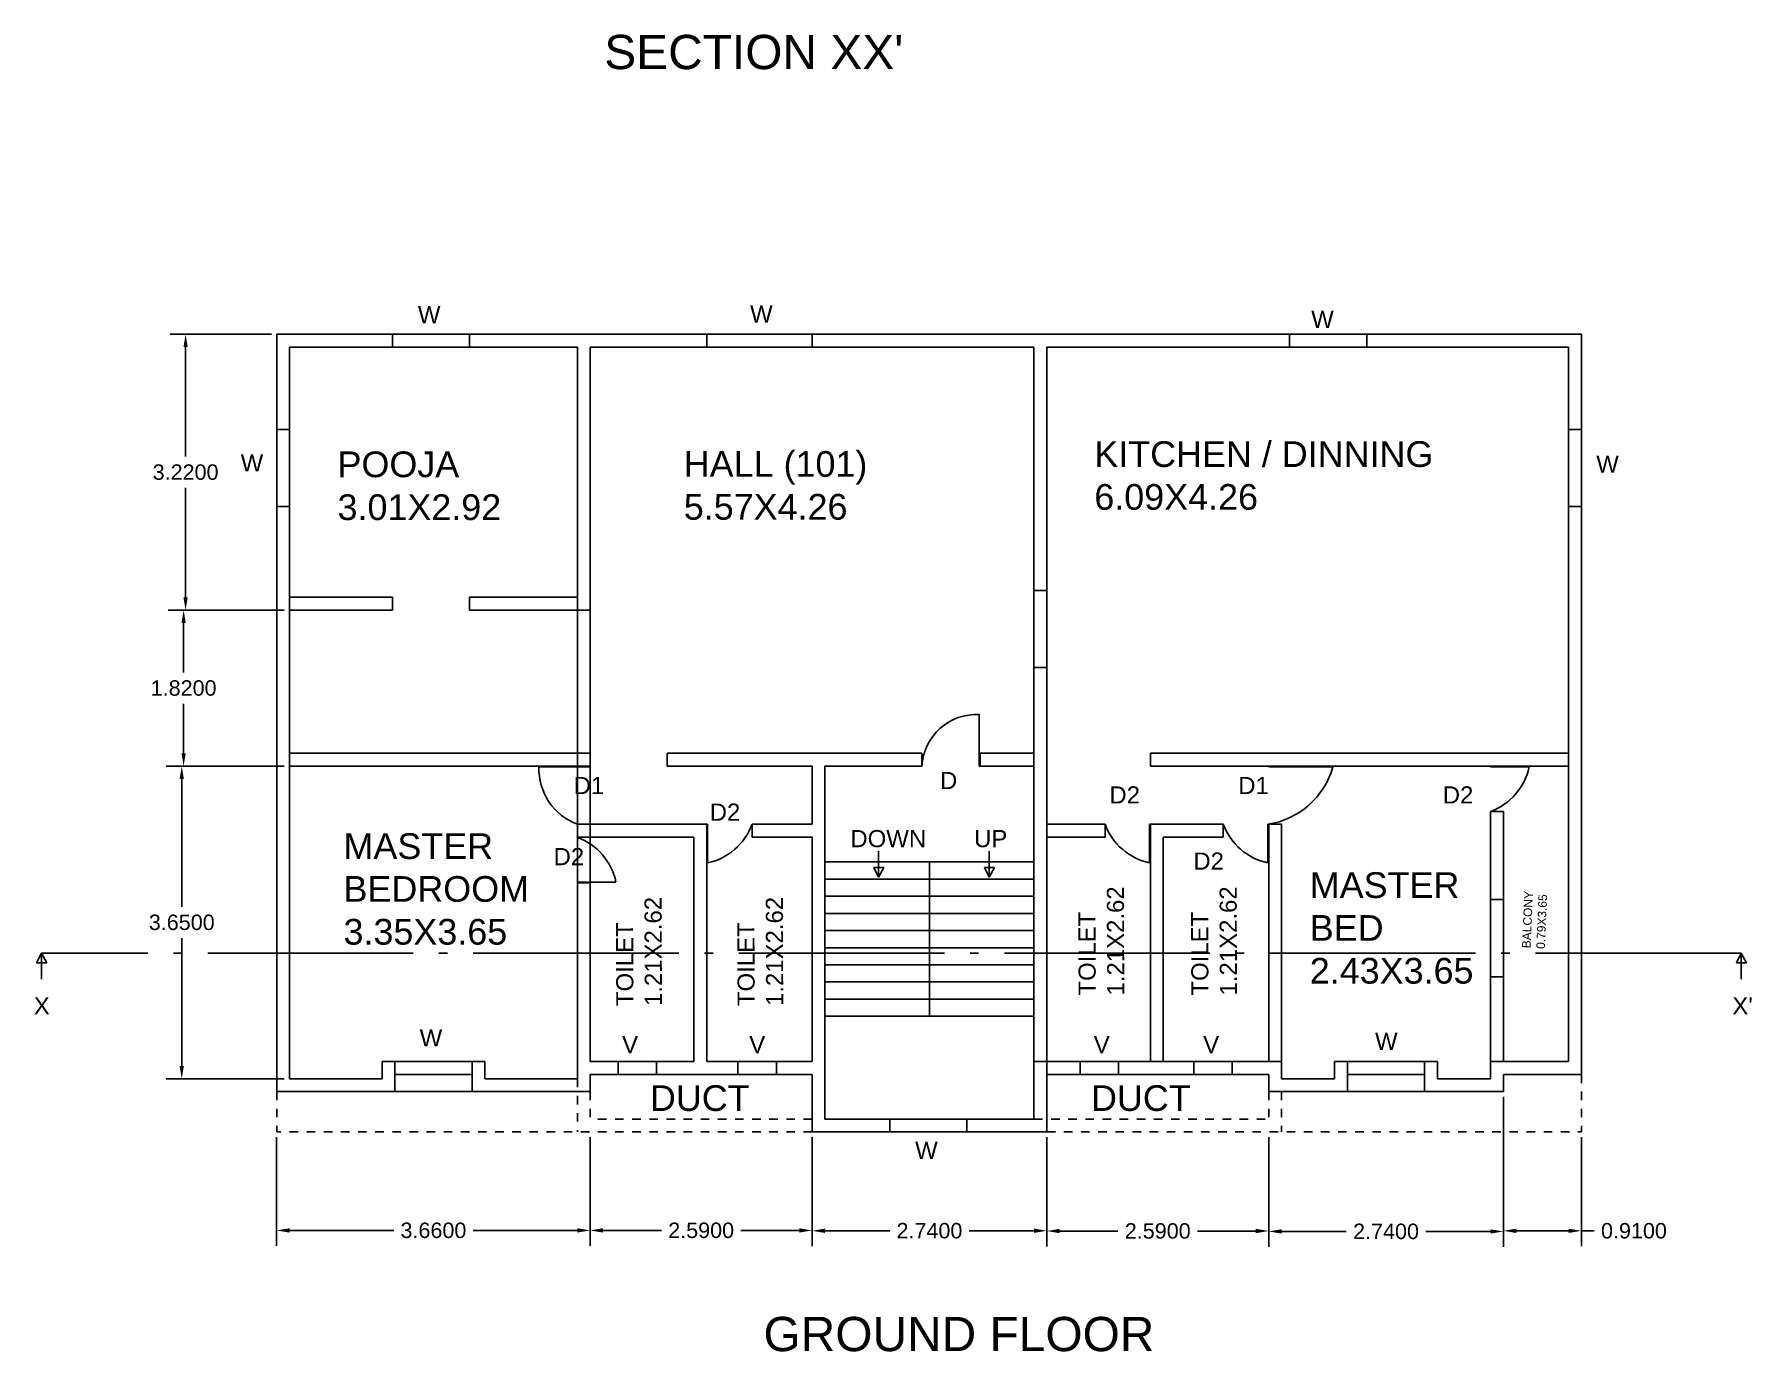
# Model space of a CAD drawing. Header units: millimetres. Extents: x 2637 to 2769, y 1120 to 1169.
# Drawn here: x 2691.34 to 2711.38, y 1120.29 to 1135.66 of the extents above; entities that cross this region are included whole.
import ezdxf

# ---------------------------------------------------------------- set-up
doc = ezdxf.new("R2010")
doc.units = ezdxf.units.MM
doc.linetypes.add('ACAD_ISO04W100', pattern=[30, 24, -3, 0, -3])
doc.linetypes.add('ACAD_ISO07W100', pattern=[3, 0, -3])
for name, color, linetype in [('DOOR 2', 30, 'Continuous'), ('Vents', 170, 'Continuous'), ('WINDOW', 80, 'Continuous')]:
    doc.layers.add(name, color=color, linetype=linetype)
doc.styles.get("Standard").update_dxf_attribs({"font": 'arial.ttf'})
doc.dimstyles.get("Standard").update_dxf_attribs({"dimtxt": 0.18, "dimasz": 0.15, "dimexe": 0.18, "dimexo": 0.0625, "dimgap": 0.09, "dimtad": 0, "dimtih": 1, "dimtoh": 1, "dimdec": 4, "dimzin": 0, "dimdsep": 46, "dimtxsty": 'Standard', "dimcen": 0.09, "dimadec": 0, "dimazin": 0, "dimtfac": 1, "dimtdec": 4, "dimtofl": 0, "dimtmove": 0, "dimatfit": 3, "dimfxl": 1, "dimtolj": 1, "dimtzin": 0, "dimarcsym": 0})

# ---------------------------------------------------------------- blocks, each defined once
blk = doc.blocks.new('D2')
at = {"layer": 'DOOR 2'}
for p, q in [((-0.157, 0.16), (-0.147, 0.16)), ((-0.147, 0.16), (-0.147, -0.29))]:
    blk.add_line(p, q, dxfattribs=at)
blk.add_arc((-0.295, 0.407), 0.713, 282.0325, 339.7123, dxfattribs=at)
blk = doc.blocks.new('D2R')
at = {"layer": 'DOOR 2', "rotation": 90}
blk.add_blockref('D2', (-0.101, 0.052), dxfattribs=at)
blk = doc.blocks.new('*D4')
at = {"color": 0, "lineweight": -2, "transparency": 16777216}
for p, q in [((2694.164, 1122.792), (2694.164, 1121.524)), ((2697.824, 1122.792), (2697.824, 1121.524)), ((2694.314, 1121.704), (2695.531, 1121.704)), ((2697.674, 1121.704), (2696.458, 1121.704))]:
    blk.add_line(p, q, dxfattribs=at)
at = {"color": 0, "transparency": 16777216}
for points in [[(2694.314, 1121.729), (2694.314, 1121.679), (2694.164, 1121.704)], [(2697.674, 1121.729), (2697.674, 1121.679), (2697.824, 1121.704)]]:
    blk.add_solid(points, dxfattribs=at)
at = {"layer": 'Defpoints', "color": 0, "transparency": 16777216}
for p in [(2694.164, 1122.854), (2697.824, 1122.854), (2697.824, 1121.704)]:
    blk.add_point(p, dxfattribs=at)
at = {"color": 0, "transparency": 16777216, "insert": (2695.994, 1121.704), "char_height": 0.18, "attachment_point": 5}
blk.add_mtext('\\A1;3.6600', dxfattribs=at)
blk = doc.blocks.new('*D5')
at = {"color": 0, "lineweight": -2, "transparency": 16777216}
for p, q in [((2697.824, 1122.792), (2697.824, 1121.524)), ((2700.414, 1122.792), (2700.414, 1121.524)), ((2697.974, 1121.704), (2698.655, 1121.704)), ((2700.264, 1121.704), (2699.584, 1121.704))]:
    blk.add_line(p, q, dxfattribs=at)
at = {"color": 0, "transparency": 16777216}
for points in [[(2697.974, 1121.729), (2697.974, 1121.679), (2697.824, 1121.704)], [(2700.264, 1121.729), (2700.264, 1121.679), (2700.414, 1121.704)]]:
    blk.add_solid(points, dxfattribs=at)
at = {"layer": 'Defpoints', "color": 0, "transparency": 16777216}
for p in [(2697.824, 1122.854), (2700.414, 1122.854), (2700.414, 1121.704)]:
    blk.add_point(p, dxfattribs=at)
at = {"color": 0, "transparency": 16777216, "insert": (2699.119, 1121.704), "char_height": 0.18, "attachment_point": 5}
blk.add_mtext('\\A1;2.5900', dxfattribs=at)
blk = doc.blocks.new('*D6')
at = {"color": 0, "lineweight": -2, "transparency": 16777216}
for p, q in [((2700.414, 1122.792), (2700.414, 1121.52)), ((2703.154, 1122.792), (2703.154, 1121.52)), ((2700.564, 1121.7), (2701.32, 1121.7)), ((2703.004, 1121.7), (2702.249, 1121.7))]:
    blk.add_line(p, q, dxfattribs=at)
at = {"color": 0, "transparency": 16777216}
for points in [[(2700.564, 1121.725), (2700.564, 1121.675), (2700.414, 1121.7)], [(2703.004, 1121.725), (2703.004, 1121.675), (2703.154, 1121.7)]]:
    blk.add_solid(points, dxfattribs=at)
at = {"layer": 'Defpoints', "color": 0, "transparency": 16777216}
for p in [(2700.414, 1122.854), (2703.154, 1122.854), (2703.154, 1121.7)]:
    blk.add_point(p, dxfattribs=at)
at = {"color": 0, "transparency": 16777216, "insert": (2701.784, 1121.7), "char_height": 0.18, "attachment_point": 5}
blk.add_mtext('\\A1;2.7400', dxfattribs=at)
blk = doc.blocks.new('*D7')
at = {"color": 0, "lineweight": -2, "transparency": 16777216}
for p, q in [((2703.154, 1122.792), (2703.154, 1121.517)), ((2705.744, 1122.792), (2705.744, 1121.517)), ((2703.304, 1121.697), (2703.985, 1121.697)), ((2705.594, 1121.697), (2704.914, 1121.697))]:
    blk.add_line(p, q, dxfattribs=at)
at = {"color": 0, "transparency": 16777216}
for points in [[(2703.304, 1121.722), (2703.304, 1121.672), (2703.154, 1121.697)], [(2705.594, 1121.722), (2705.594, 1121.672), (2705.744, 1121.697)]]:
    blk.add_solid(points, dxfattribs=at)
at = {"layer": 'Defpoints', "color": 0, "transparency": 16777216}
for p in [(2703.154, 1122.854), (2705.744, 1122.854), (2705.744, 1121.697)]:
    blk.add_point(p, dxfattribs=at)
at = {"color": 0, "transparency": 16777216, "insert": (2704.449, 1121.697), "char_height": 0.18, "attachment_point": 5}
blk.add_mtext('\\A1;2.5900', dxfattribs=at)
blk = doc.blocks.new('*D8')
at = {"color": 0, "lineweight": -2, "transparency": 16777216}
for p, q in [((2708.484, 1123.262), (2708.484, 1121.512)), ((2705.744, 1122.792), (2705.744, 1121.512)), ((2705.894, 1121.692), (2706.65, 1121.692)), ((2708.334, 1121.692), (2707.579, 1121.692))]:
    blk.add_line(p, q, dxfattribs=at)
at = {"color": 0, "transparency": 16777216}
for points in [[(2705.894, 1121.717), (2705.894, 1121.667), (2705.744, 1121.692)], [(2708.334, 1121.717), (2708.334, 1121.667), (2708.484, 1121.692)]]:
    blk.add_solid(points, dxfattribs=at)
at = {"layer": 'Defpoints', "color": 0, "transparency": 16777216}
for p in [(2708.484, 1123.324), (2705.744, 1122.854), (2708.484, 1121.692)]:
    blk.add_point(p, dxfattribs=at)
at = {"color": 0, "transparency": 16777216, "insert": (2707.114, 1121.692), "char_height": 0.18, "attachment_point": 5}
blk.add_mtext('\\A1;2.7400', dxfattribs=at)
blk = doc.blocks.new('*D9')
at = {"color": 0, "lineweight": -2, "transparency": 16777216}
for p, q in [((2708.484, 1123.262), (2708.484, 1121.519)), ((2709.394, 1122.792), (2709.394, 1121.519)), ((2708.634, 1121.699), (2709.244, 1121.699)), ((2709.394, 1121.699), (2709.544, 1121.699))]:
    blk.add_line(p, q, dxfattribs=at)
at = {"color": 0, "transparency": 16777216}
for points in [[(2708.634, 1121.724), (2708.634, 1121.674), (2708.484, 1121.699)], [(2709.244, 1121.724), (2709.244, 1121.674), (2709.394, 1121.699)]]:
    blk.add_solid(points, dxfattribs=at)
at = {"layer": 'Defpoints', "color": 0, "transparency": 16777216}
for p in [(2708.484, 1123.324), (2709.394, 1122.854), (2709.394, 1121.699)]:
    blk.add_point(p, dxfattribs=at)
at = {"color": 0, "transparency": 16777216, "insert": (2710.008, 1121.699), "char_height": 0.18, "attachment_point": 5}
blk.add_mtext('\\A1;0.9100', dxfattribs=at)
blk = doc.blocks.new('*D10')
at = {"color": 0, "lineweight": -2, "transparency": 16777216}
for p, q in [((2694.102, 1132.164), (2692.921, 1132.164)), ((2693.101, 1132.014), (2693.101, 1130.736)), ((2693.101, 1129.094), (2693.101, 1130.372)), ((2694.252, 1128.944), (2692.921, 1128.944))]:
    blk.add_line(p, q, dxfattribs=at)
at = {"color": 0, "transparency": 16777216}
for points in [[(2693.076, 1132.014), (2693.126, 1132.014), (2693.101, 1132.164)], [(2693.076, 1129.094), (2693.126, 1129.094), (2693.101, 1128.944)]]:
    blk.add_solid(points, dxfattribs=at)
at = {"layer": 'Defpoints', "color": 0, "transparency": 16777216}
for p in [(2694.164, 1132.164), (2693.101, 1128.944), (2694.314, 1128.944)]:
    blk.add_point(p, dxfattribs=at)
at = {"color": 0, "transparency": 16777216, "insert": (2693.101, 1130.554), "char_height": 0.18, "attachment_point": 5}
blk.add_mtext('\\A1;3.2200', dxfattribs=at)
blk = doc.blocks.new('*D11')
at = {"color": 0, "lineweight": -2, "transparency": 16777216}
for p, q in [((2694.252, 1128.944), (2692.898, 1128.944)), ((2693.078, 1128.794), (2693.078, 1128.216)), ((2693.078, 1127.274), (2693.078, 1127.852)), ((2694.252, 1127.124), (2692.898, 1127.124))]:
    blk.add_line(p, q, dxfattribs=at)
at = {"color": 0, "transparency": 16777216}
for points in [[(2693.053, 1128.794), (2693.103, 1128.794), (2693.078, 1128.944)], [(2693.053, 1127.274), (2693.103, 1127.274), (2693.078, 1127.124)]]:
    blk.add_solid(points, dxfattribs=at)
at = {"layer": 'Defpoints', "color": 0, "transparency": 16777216}
for p in [(2694.314, 1128.944), (2693.078, 1127.124), (2694.314, 1127.124)]:
    blk.add_point(p, dxfattribs=at)
at = {"color": 0, "transparency": 16777216, "insert": (2693.078, 1128.034), "char_height": 0.18, "attachment_point": 5}
blk.add_mtext('\\A1;1.8200', dxfattribs=at)
blk = doc.blocks.new('*D12')
at = {"color": 0, "lineweight": -2, "transparency": 16777216}
for p, q in [((2694.252, 1127.124), (2692.876, 1127.124)), ((2693.056, 1126.974), (2693.056, 1125.481)), ((2693.056, 1123.624), (2693.056, 1125.117)), ((2694.252, 1123.474), (2692.876, 1123.474))]:
    blk.add_line(p, q, dxfattribs=at)
at = {"color": 0, "transparency": 16777216}
for points in [[(2693.031, 1126.974), (2693.081, 1126.974), (2693.056, 1127.124)], [(2693.031, 1123.624), (2693.081, 1123.624), (2693.056, 1123.474)]]:
    blk.add_solid(points, dxfattribs=at)
at = {"layer": 'Defpoints', "color": 0, "transparency": 16777216}
for p in [(2694.314, 1127.124), (2693.056, 1123.474), (2694.314, 1123.474)]:
    blk.add_point(p, dxfattribs=at)
at = {"color": 0, "transparency": 16777216, "insert": (2693.056, 1125.299), "char_height": 0.18, "attachment_point": 5}
blk.add_mtext('\\A1;3.6500', dxfattribs=at)

msp = doc.modelspace()

# ---------------------------------------------------------------- linework, layer by layer
for p, q in [((2694.16438, 1123.32431), (2694.16438, 1132.16431)), ((2694.16438, 1132.16431), (2709.39438, 1132.16431)), ((2699.18438, 1132.01431), (2699.18438, 1132.16431)), ((2700.41438, 1132.01431), (2700.41438, 1132.16431)), ((2709.39438, 1123.52431), (2709.39438, 1132.16431)), ((2694.31438, 1132.01431), (2697.67438, 1132.01431)), ((2694.31438, 1129.09431), (2694.31438, 1132.01431)), ((2697.67438, 1129.09431), (2697.67438, 1132.01431)), ((2697.82438, 1128.94431), (2697.82438, 1132.01431)), ((2697.82438, 1132.01431), (2703.00438, 1132.01431)), ((2703.00438, 1129.17431), (2703.00438, 1132.01431)), ((2703.15438, 1129.17431), (2703.15438, 1132.01431)), ((2703.15438, 1132.01431), (2709.24438, 1132.01431)), ((2709.24438, 1123.67431), (2709.24438, 1132.01431)), ((2694.31438, 1129.09431), (2695.51552, 1129.09431)), ((2695.51552, 1129.09431), (2695.51552, 1128.94431)), ((2696.41552, 1129.09431), (2697.67438, 1129.09431)), ((2696.41552, 1129.09431), (2696.41552, 1128.94431)), ((2703.00438, 1129.17431), (2703.15438, 1129.17431)), ((2694.31438, 1128.94431), (2695.51552, 1128.94431)), ((2694.31438, 1127.27431), (2694.31438, 1128.94431)), ((2696.41552, 1128.94431), (2697.82438, 1128.94431)), ((2703.00438, 1128.27431), (2703.15438, 1128.27431)), ((2703.00438, 1127.27431), (2703.00438, 1128.27431)), ((2703.15438, 1126.44431), (2703.15438, 1128.27431)), ((2694.31438, 1127.27431), (2697.82438, 1127.27431)), ((2697.82438, 1127.12431), (2697.82438, 1127.27431)), ((2698.72438, 1127.27431), (2698.72438, 1127.12431)), ((2698.72438, 1127.27431), (2701.69645, 1127.27431)), ((2701.69645, 1127.27431), (2701.69645, 1127.12431)), ((2702.37645, 1127.12431), (2702.37645, 1127.27431)), ((2702.37645, 1127.27431), (2703.00438, 1127.27431)), ((2704.36438, 1127.27431), (2709.24438, 1127.27431)), ((2704.36438, 1127.12431), (2704.36438, 1127.27431)), ((2694.31438, 1127.12431), (2697.82438, 1127.12431)), ((2694.31438, 1123.47431), (2694.31438, 1127.12431)), ((2698.72438, 1127.12431), (2700.41438, 1127.12431)), ((2700.41438, 1126.44431), (2700.41438, 1127.12431)), ((2700.56438, 1126.29431), (2700.56438, 1127.12431)), ((2700.56438, 1127.12431), (2701.69645, 1127.12431)), ((2702.36645, 1127.12431), (2703.00438, 1127.12431)), ((2703.00438, 1127.12431), (2702.37645, 1127.12431)), ((2703.00438, 1126.44431), (2703.00438, 1127.12431)), ((2704.36438, 1127.12431), (2709.24438, 1127.12431)), ((2697.67438, 1126.44431), (2699.18438, 1126.44431)), ((2697.67438, 1126.29431), (2697.67438, 1126.44431)), ((2699.18438, 1123.67431), (2699.18438, 1126.44431)), ((2700.41438, 1126.44431), (2699.71438, 1126.44431)), ((2699.71438, 1126.44431), (2699.71438, 1126.29431)), ((2703.00438, 1123.00431), (2703.00438, 1126.44431)), ((2703.15438, 1126.44431), (2703.83438, 1126.44431)), ((2703.83438, 1126.44431), (2703.83438, 1126.29431)), ((2704.35438, 1126.44431), (2704.36438, 1126.44431)), ((2704.36438, 1123.67431), (2704.36438, 1126.44431)), ((2704.36438, 1126.44431), (2704.51438, 1126.44431)), ((2704.51438, 1126.44431), (2705.21438, 1126.44431)), ((2705.21438, 1126.44431), (2705.21438, 1126.29431)), ((2705.73438, 1126.44431), (2705.74438, 1126.44431)), ((2705.74438, 1123.67431), (2705.74438, 1126.44431)), ((2705.74438, 1126.44431), (2705.89438, 1126.44431)), ((2705.89438, 1123.47431), (2705.89438, 1126.44431)), ((2708.33438, 1126.44431), (2708.33438, 1126.59431)), ((2708.33438, 1126.59431), (2708.48438, 1126.59431)), ((2708.33438, 1123.47431), (2708.33438, 1126.44431)), ((2708.48438, 1126.44431), (2708.48438, 1126.59431)), ((2708.48438, 1123.67431), (2708.48438, 1126.44431)), ((2697.67438, 1126.29431), (2699.03438, 1126.29431)), ((2699.03438, 1123.67431), (2699.03438, 1126.29431)), ((2699.71438, 1126.29431), (2700.41438, 1126.29431)), ((2700.41438, 1123.67431), (2700.41438, 1126.29431)), ((2700.56438, 1123.00431), (2700.56438, 1126.29431)), ((2703.15438, 1123.67431), (2703.15438, 1126.29431)), ((2703.15438, 1126.29431), (2703.83438, 1126.29431)), ((2704.51438, 1123.67431), (2704.51438, 1126.29431)), ((2704.51438, 1126.29431), (2705.21438, 1126.29431)), ((2700.56438, 1126.00431), (2703.00438, 1126.00431)), ((2701.78438, 1124.20431), (2701.78438, 1126.00431)), ((2697.67466, 1125.76035), (2697.67438, 1123.67431)), ((2697.67466, 1125.76035), (2697.82438, 1125.76035)), ((2697.82438, 1123.67431), (2697.82438, 1125.76035)), ((2700.56438, 1125.80431), (2703.00438, 1125.80431)), ((2700.56438, 1125.60431), (2703.00438, 1125.60431)), ((2700.56438, 1125.40431), (2703.00438, 1125.40431)), ((2700.56438, 1125.20431), (2703.00438, 1125.20431)), ((2700.56438, 1125.00431), (2703.00438, 1125.00431)), ((2700.56438, 1124.80431), (2703.00438, 1124.80431)), ((2700.56438, 1124.60431), (2703.00438, 1124.60431)), ((2700.56438, 1124.40431), (2703.00438, 1124.40431)), ((2700.56438, 1124.20431), (2703.00438, 1124.20431)), ((2695.39438, 1123.67431), (2695.39438, 1123.47431)), ((2695.39438, 1123.67431), (2695.54438, 1123.67431)), ((2695.54438, 1123.67431), (2695.54438, 1123.67431)), ((2695.54438, 1123.67431), (2695.54438, 1123.52431)), ((2695.54438, 1123.67431), (2695.54438, 1123.32431)), ((2696.44438, 1123.67431), (2696.44438, 1123.52431)), ((2696.44438, 1123.67431), (2696.44438, 1123.32431)), ((2696.44438, 1123.67431), (2696.59438, 1123.67431)), ((2696.59438, 1123.67431), (2696.59438, 1123.47431)), ((2697.67438, 1123.47431), (2697.67438, 1123.67431)), ((2697.82438, 1123.67431), (2699.03438, 1123.67431)), ((2699.18438, 1123.67431), (2700.41438, 1123.67431)), ((2703.00438, 1123.67431), (2705.89438, 1123.67431)), ((2706.66438, 1123.67431), (2706.51438, 1123.67431)), ((2706.51438, 1123.67431), (2706.51438, 1123.47431)), ((2706.66438, 1123.67431), (2706.66438, 1123.32431)), ((2707.56438, 1123.67431), (2707.56438, 1123.32431)), ((2707.56438, 1123.67431), (2707.71438, 1123.67431)), ((2707.71438, 1123.67431), (2707.71438, 1123.47431)), ((2708.33438, 1123.67431), (2709.24438, 1123.67431)), ((2694.31438, 1123.47431), (2695.39438, 1123.47431)), ((2694.31438, 1123.47431), (2695.39438, 1123.47431)), ((2696.59438, 1123.47431), (2697.67438, 1123.47431)), ((2696.59438, 1123.47431), (2697.67438, 1123.47431)), ((2697.82438, 1123.32431), (2697.82438, 1123.52431)), ((2697.82438, 1123.52431), (2700.41438, 1123.52431)), ((2697.82438, 1123.52431), (2697.82438, 1123.33931)), ((2700.41438, 1123.32431), (2700.41438, 1123.52431)), ((2700.41438, 1123.52431), (2700.41438, 1122.85431)), ((2703.00438, 1123.32431), (2703.00438, 1123.52431)), ((2703.15438, 1122.85431), (2703.15438, 1123.52431)), ((2703.15438, 1123.52431), (2705.74438, 1123.52431)), ((2705.74438, 1123.32431), (2705.74438, 1123.52431)), ((2705.89438, 1123.47431), (2706.51438, 1123.47431)), ((2705.89438, 1123.47431), (2706.51438, 1123.47431)), ((2707.71438, 1123.47431), (2708.33438, 1123.47431)), ((2707.71438, 1123.47431), (2708.33438, 1123.47431)), ((2708.48438, 1123.32431), (2708.48438, 1123.52431)), ((2708.48438, 1123.52431), (2709.39438, 1123.52431)), ((2694.16438, 1123.32431), (2697.82438, 1123.32431)), ((2705.74438, 1123.32431), (2708.48438, 1123.32431)), ((2700.41438, 1122.85431), (2700.56438, 1122.85431)), ((2700.56438, 1123.00431), (2703.00438, 1123.00431)), ((2700.56438, 1122.85431), (2703.15438, 1122.85431))]:
    msp.add_line(p, q)
at = {"color": 0, "ltscale": 0.01}
for p, q in [((2694.16438, 1123.32431), (2694.16438, 1132.16431)), ((2694.16438, 1124.93836), (2694.16438, 1132.16431)), ((2709.39438, 1123.52431), (2709.39438, 1132.16431)), ((2709.39438, 1124.93836), (2709.39438, 1132.16431)), ((2694.31438, 1123.47431), (2694.31438, 1132.01431)), ((2697.67438, 1123.47431), (2697.67438, 1132.01431)), ((2697.82438, 1123.67431), (2697.82438, 1132.01431)), ((2703.00438, 1123.67431), (2703.00438, 1132.01431)), ((2703.15438, 1123.52431), (2703.15438, 1132.01431)), ((2709.24438, 1123.67431), (2709.24438, 1132.01431))]:
    msp.add_line(p, q, dxfattribs=at)
at = {"color": 0}
for p, q in [((2701.18939, 1126.12873), (2701.18939, 1125.82873)), ((2702.48147, 1126.12873), (2702.48147, 1125.82873)), ((2701.25199, 1125.93858), (2701.1343, 1125.93858)), ((2701.1343, 1125.93858), (2701.18939, 1125.82873)), ((2701.18939, 1125.82873), (2701.25199, 1125.93858)), ((2702.54407, 1125.93858), (2702.42638, 1125.93858)), ((2702.42638, 1125.93858), (2702.48147, 1125.82873)), ((2702.48147, 1125.82873), (2702.54407, 1125.93858)), ((2691.3625, 1124.82852), (2691.41758, 1124.93836)), ((2691.48018, 1124.82852), (2691.3625, 1124.82852)), ((2691.41758, 1124.63836), (2691.41758, 1124.93836)), ((2691.41758, 1124.93836), (2691.48018, 1124.82852)), ((2711.20361, 1124.82852), (2711.2587, 1124.93836)), ((2711.3213, 1124.82852), (2711.20361, 1124.82852)), ((2711.2587, 1124.63836), (2711.2587, 1124.93836)), ((2711.2587, 1124.93836), (2711.3213, 1124.82852))]:
    msp.add_line(p, q, dxfattribs=at)
at = {"color": 0, "linetype": 'ACAD_ISO04W100', "ltscale": 0.1}
msp.add_line((2711.2587, 1124.93836), (2691.41758, 1124.93836), dxfattribs=at)
at = {"color": 3}
for p, q in [((2695.99438, 1123.67431), (2695.54438, 1123.67431)), ((2695.99438, 1123.67431), (2696.44438, 1123.67431)), ((2695.54438, 1123.52431), (2696.44438, 1123.52431))]:
    msp.add_line(p, q, dxfattribs=at)
at = {"color": 93, "true_color": 0x37d74c}
for p, q in [((2707.11438, 1123.67431), (2706.66438, 1123.67431)), ((2707.11438, 1123.67431), (2707.56438, 1123.67431)), ((2707.11438, 1123.52431), (2706.66438, 1123.52431)), ((2707.11438, 1123.52431), (2707.56438, 1123.52431))]:
    msp.add_line(p, q, dxfattribs=at)
at = {"color": 0, "linetype": 'ACAD_ISO07W100', "ltscale": 0.01}
for p, q in [((2697.67438, 1123.47431), (2697.67438, 1122.85431)), ((2709.39438, 1123.52431), (2709.39438, 1122.85431)), ((2694.16438, 1123.32431), (2694.16438, 1122.85431)), ((2697.82438, 1123.32431), (2697.82438, 1123.00431)), ((2705.74438, 1123.32431), (2705.74438, 1123.00431)), ((2705.89438, 1123.32431), (2705.89438, 1122.85431)), ((2700.41438, 1122.85431), (2694.16438, 1122.85431)), ((2700.41438, 1123.00431), (2697.82438, 1123.00431)), ((2703.00438, 1123.00431), (2705.74438, 1123.00431)), ((2703.15438, 1122.85431), (2709.39438, 1122.85431))]:
    msp.add_line(p, q, dxfattribs=at)
at = {"color": 30, "true_color": 0xf8991e}
msp.add_arc((2705.59427, 1127.36929), 0.93553, 278.613474, 344.18397, dxfattribs=at)
at = {"layer": 'DOOR 2'}
for p, q in [((2702.36645, 1127.12431), (2702.36645, 1127.72431)), ((2697.82438, 1127.11431), (2697.22438, 1127.11431)), ((2697.82438, 1127.12431), (2697.82438, 1127.11431)), ((2702.37645, 1127.12431), (2702.36645, 1127.12431)), ((2705.74438, 1127.12431), (2705.74438, 1127.11431)), ((2705.74438, 1127.11431), (2706.49438, 1127.11431)), ((2699.18438, 1126.44431), (2699.19438, 1126.44431)), ((2699.19438, 1126.44431), (2699.19438, 1125.99431)), ((2704.36438, 1126.44431), (2704.35438, 1126.44431)), ((2704.35438, 1126.44431), (2704.35438, 1125.99431)), ((2705.74438, 1126.44431), (2705.73438, 1126.44431)), ((2705.73438, 1126.44431), (2705.73438, 1125.99431))]:
    msp.add_line(p, q, dxfattribs=at)
for centre, radius, start, end in [((2702.33105, 1127.08975), 0.63555, 86.807676, 176.882638), ((2697.92351, 1127.09775), 0.69933, 178.643689, 249.13023), ((2699.04578, 1126.69147), 0.71282, 282.032487, 339.71233), ((2704.50298, 1126.69147), 0.71282, 200.28767, 257.967513), ((2705.88298, 1126.69147), 0.71282, 200.28767, 257.967513)]:
    msp.add_arc(centre, radius, start, end, dxfattribs=at)
at = {"layer": 'Vents'}
for p, q in [((2698.14864, 1123.67431), (2698.59864, 1123.67431)), ((2698.14864, 1123.52431), (2698.14864, 1123.67431)), ((2698.59864, 1123.67431), (2698.59864, 1123.52431)), ((2699.54911, 1123.67431), (2699.99911, 1123.67431)), ((2699.54911, 1123.52431), (2699.54911, 1123.67431)), ((2699.99911, 1123.67431), (2699.99911, 1123.52431)), ((2703.5419, 1123.67431), (2703.9919, 1123.67431)), ((2703.5419, 1123.52431), (2703.5419, 1123.67431)), ((2703.9919, 1123.67431), (2703.9919, 1123.52431)), ((2704.86903, 1123.67431), (2705.31903, 1123.67431)), ((2704.86903, 1123.52431), (2704.86903, 1123.67431)), ((2705.31903, 1123.67431), (2705.31903, 1123.52431)), ((2698.59864, 1123.52431), (2698.14864, 1123.52431)), ((2699.99911, 1123.52431), (2699.54911, 1123.52431)), ((2703.9919, 1123.52431), (2703.5419, 1123.52431)), ((2705.31903, 1123.52431), (2704.86903, 1123.52431))]:
    msp.add_line(p, q, dxfattribs=at)
at = {"layer": 'WINDOW'}
for p, q in [((2695.51552, 1132.16431), (2696.41552, 1132.16431)), ((2695.51552, 1132.01431), (2695.51552, 1132.16431)), ((2696.41552, 1132.16431), (2696.41552, 1132.01431)), ((2699.18438, 1132.16431), (2700.41438, 1132.16431)), ((2699.18438, 1132.01431), (2699.18438, 1132.16431)), ((2700.41438, 1132.16431), (2700.41438, 1132.01431)), ((2705.98857, 1132.16431), (2706.88857, 1132.16431)), ((2705.98857, 1132.01431), (2705.98857, 1132.16431)), ((2706.88857, 1132.16431), (2706.88857, 1132.01431)), ((2696.41552, 1132.01431), (2695.51552, 1132.01431)), ((2700.41438, 1132.01431), (2699.18438, 1132.01431)), ((2706.88857, 1132.01431), (2705.98857, 1132.01431)), ((2694.16438, 1130.15395), (2694.16438, 1131.05395)), ((2694.16438, 1131.05395), (2694.31438, 1131.05395)), ((2694.31438, 1131.05395), (2694.31438, 1130.15395)), ((2709.24438, 1130.15179), (2709.24438, 1131.05179)), ((2709.24438, 1131.05179), (2709.39438, 1131.05179)), ((2709.39438, 1131.05179), (2709.39438, 1130.15179)), ((2694.31438, 1130.15395), (2694.16438, 1130.15395)), ((2709.39438, 1130.15179), (2709.24438, 1130.15179)), ((2708.33438, 1124.66484), (2708.33438, 1125.56484)), ((2708.33438, 1125.56484), (2708.48438, 1125.56484)), ((2708.48438, 1125.56484), (2708.48438, 1124.66484)), ((2708.48438, 1124.66484), (2708.33438, 1124.66484)), ((2701.31991, 1123.00431), (2702.21991, 1123.00431)), ((2701.31991, 1122.85431), (2701.31991, 1123.00431)), ((2702.21991, 1122.85431), (2701.31991, 1122.85431)), ((2702.21991, 1123.00431), (2702.21991, 1122.85431))]:
    msp.add_line(p, q, dxfattribs=at)

# ---------------------------------------------------------------- block references
at = {"xscale": -1, "rotation": 90}
msp.add_blockref('D2', (2708.49424, 1126.96768), dxfattribs=at)
at = {"layer": 'DOOR 2'}
msp.add_blockref('D2R', (2697.93515, 1125.86525), dxfattribs=at)

# ---------------------------------------------------------------- texts
at = {"color": 242, "ltscale": 0.01, "true_color": 0xcd2027, "char_height": 0.4, "attachment_point": 1}
for s, width, insert in [("SECTION XX'", 9.1820242, (2697.98861, 1135.65862)), ('GROUND FLOOR', 5.7246496, (2699.84682, 1120.69469))]:
    msp.add_mtext_dynamic_manual_height_columns(s, width=width, gutter_width=12.5, heights=[0], dxfattribs=dict(at, insert=insert))
at = {"color": 85, "true_color": 0x58ba48, "char_height": 0.2, "attachment_point": 1}
for insert in [(2695.8125, 1132.49243), (2699.69025, 1132.50049), (2706.24066, 1132.43903), (2693.74414, 1130.76313), (2709.56805, 1130.74833), (2695.83353, 1124.05101), (2706.98602, 1124.01177), (2701.61689, 1122.73841)]:
    msp.add_mtext_dynamic_manual_height_columns('W', width=0.5563273, gutter_width=12.5, heights=[0], dxfattribs=dict(at, insert=insert))
at = {"color": 41, "true_color": 0xf4ee51, "attachment_point": 1}
for s, width, insert, char_height in [('KITCHEN / DINNING 6.09X4.26', 5.6150828, (2703.70869, 1130.91542), 0.3), ('HALL (101) 5.57X4.26', 3.4498838, (2698.91638, 1130.80004), 0.3), ('D', 0.5563273, (2701.90707, 1127.05518), 0.2), ('D1', 0.5563273, (2697.63094, 1126.99692), 0.2), ('D2', 0.5563273, (2703.88473, 1126.88715), 0.2), ('D1', 0.5563273, (2705.38865, 1126.99692), 0.2), ('D2', 0.5563273, (2707.77639, 1126.88715), 0.2), ('D2', 0.5563273, (2699.21887, 1126.68633), 0.2), ('UP', 0.6370009, (2702.30537, 1126.37719), 0.2), ('D2', 0.5563273, (2697.39672, 1126.16724), 0.2), ('D2', 0.5563273, (2704.86438, 1126.11511), 0.2), ('MASTER BED 2.43X3.65', 1.9069144, (2706.22414, 1125.885), 0.3)]:
    msp.add_mtext_dynamic_manual_height_columns(s, width=width, gutter_width=12.5, heights=[0], dxfattribs=dict(at, insert=insert, char_height=char_height))
at = {"color": 2, "true_color": 0xf1eb1f, "attachment_point": 1}
for s, width, insert, char_height in [('POOJA 3.01X2.92', 2.5116308, (2694.87468, 1130.79587), 0.3), ('MASTER BEDROOM 3.35X3.65', 2.2051227, (2694.94447, 1126.33996), 0.3), ('DOWN', 0.6370009, (2700.8613, 1126.37719), 0.2)]:
    msp.add_mtext_dynamic_manual_height_columns(s, width=width, gutter_width=12.5, heights=[0], dxfattribs=dict(at, insert=insert, char_height=char_height))
at = {"color": 41, "true_color": 0xf4ee51, "attachment_point": 1}
for s, width, insert, char_height, rotation in [('TOILET 1.21X2.62', 1.22, (2703.52513, 1124.44503), 0.2, 90.172862), ('TOILET 1.21X2.62', 1.22, (2704.84126, 1124.44503), 0.2, 90.172862), ('BALCONY 0.79X3.65', 0.76, (2708.70085, 1125.0003), 0.1, 87.483701), ('TOILET 1.21X2.62', 1.22, (2698.1282, 1124.32205), 0.2, 90.172862), ('TOILET 1.21X2.62', 1.22, (2699.54409, 1124.32205), 0.2, 90.172862)]:
    msp.add_mtext_dynamic_manual_height_columns(s, width=width, gutter_width=12.5, heights=[0], dxfattribs=dict(at, insert=insert, char_height=char_height, rotation=rotation))
at = {"color": 0, "ltscale": 0.01, "char_height": 0.2, "attachment_point": 1}
for s, insert in [('X', (2691.32915, 1124.42566)), ("X'", (2711.15637, 1124.42566))]:
    msp.add_mtext_dynamic_manual_height_columns(s, width=0.441111, gutter_width=12.5, heights=[0], dxfattribs=dict(at, insert=insert))
at = {"color": 5, "linetype": 'ACAD_ISO07W100', "ltscale": 0.01, "char_height": 0.2, "attachment_point": 1}
for insert in [(2698.19606, 1123.97178), (2699.6806, 1123.97178), (2703.70227, 1123.97178), (2704.97945, 1123.97178)]:
    msp.add_mtext_dynamic_manual_height_columns('V', width=0.4025776, gutter_width=12.5, heights=[0], dxfattribs=dict(at, insert=insert))
at = {"color": 41, "linetype": 'ACAD_ISO07W100', "ltscale": 0.01, "true_color": 0xf4ee51, "char_height": 0.3, "attachment_point": 1}
for insert in [(2698.52116, 1123.39849), (2703.67007, 1123.39849)]:
    msp.add_mtext_dynamic_manual_height_columns('DUCT', width=1.7765716, gutter_width=12.5, heights=[0], dxfattribs=dict(at, insert=insert))

# ---------------------------------------------------------------- dimensions: what is measured, and where the dimension line sits
at = {"color": 0}
for base, p1, p2, picture, middle in [((2693.10142, 1128.94431), (2694.16438, 1132.16431), (2694.31438, 1128.94431), '*D10', (2693.10142, 1130.55431)), ((2693.07772, 1127.12431), (2694.31438, 1128.94431), (2694.31438, 1127.12431), '*D11', (2693.07772, 1128.03431)), ((2693.05649, 1123.47431), (2694.31438, 1127.12431), (2694.31438, 1123.47431), '*D12', (2693.05649, 1125.29931))]:
    dim = msp.add_linear_dim(base=base, p1=p1, p2=p2, angle=90, dimstyle='Standard', dxfattribs=at)
    dim.commit()
    dim.dimension.update_dxf_attribs({"geometry": picture, "text_midpoint": middle})
for base, p1, p2, picture, middle in [((2708.48438, 1121.69248), (2705.74438, 1122.85431), (2708.48438, 1123.32431), '*D8', (2707.11438, 1121.69248)), ((2709.39438, 1121.69875), (2708.48438, 1123.32431), (2709.39438, 1122.85431), '*D9', (2710.0077, 1121.69875)), ((2697.82438, 1121.70427), (2694.16438, 1122.85431), (2697.82438, 1122.85431), '*D4', (2695.99438, 1121.70427)), ((2700.41438, 1121.70427), (2697.82438, 1122.85431), (2700.41438, 1122.85431), '*D5', (2699.11938, 1121.70427)), ((2703.15438, 1121.70002), (2700.41438, 1122.85431), (2703.15438, 1122.85431), '*D6', (2701.78438, 1121.70002)), ((2705.74438, 1121.69735), (2703.15438, 1122.85431), (2705.74438, 1122.85431), '*D7', (2704.44938, 1121.69735))]:
    dim = msp.add_linear_dim(base=base, p1=p1, p2=p2, dimstyle='Standard', dxfattribs=at)
    dim.commit()
    dim.dimension.update_dxf_attribs({"geometry": picture, "text_midpoint": middle})

doc.saveas('drawing.dxf')
